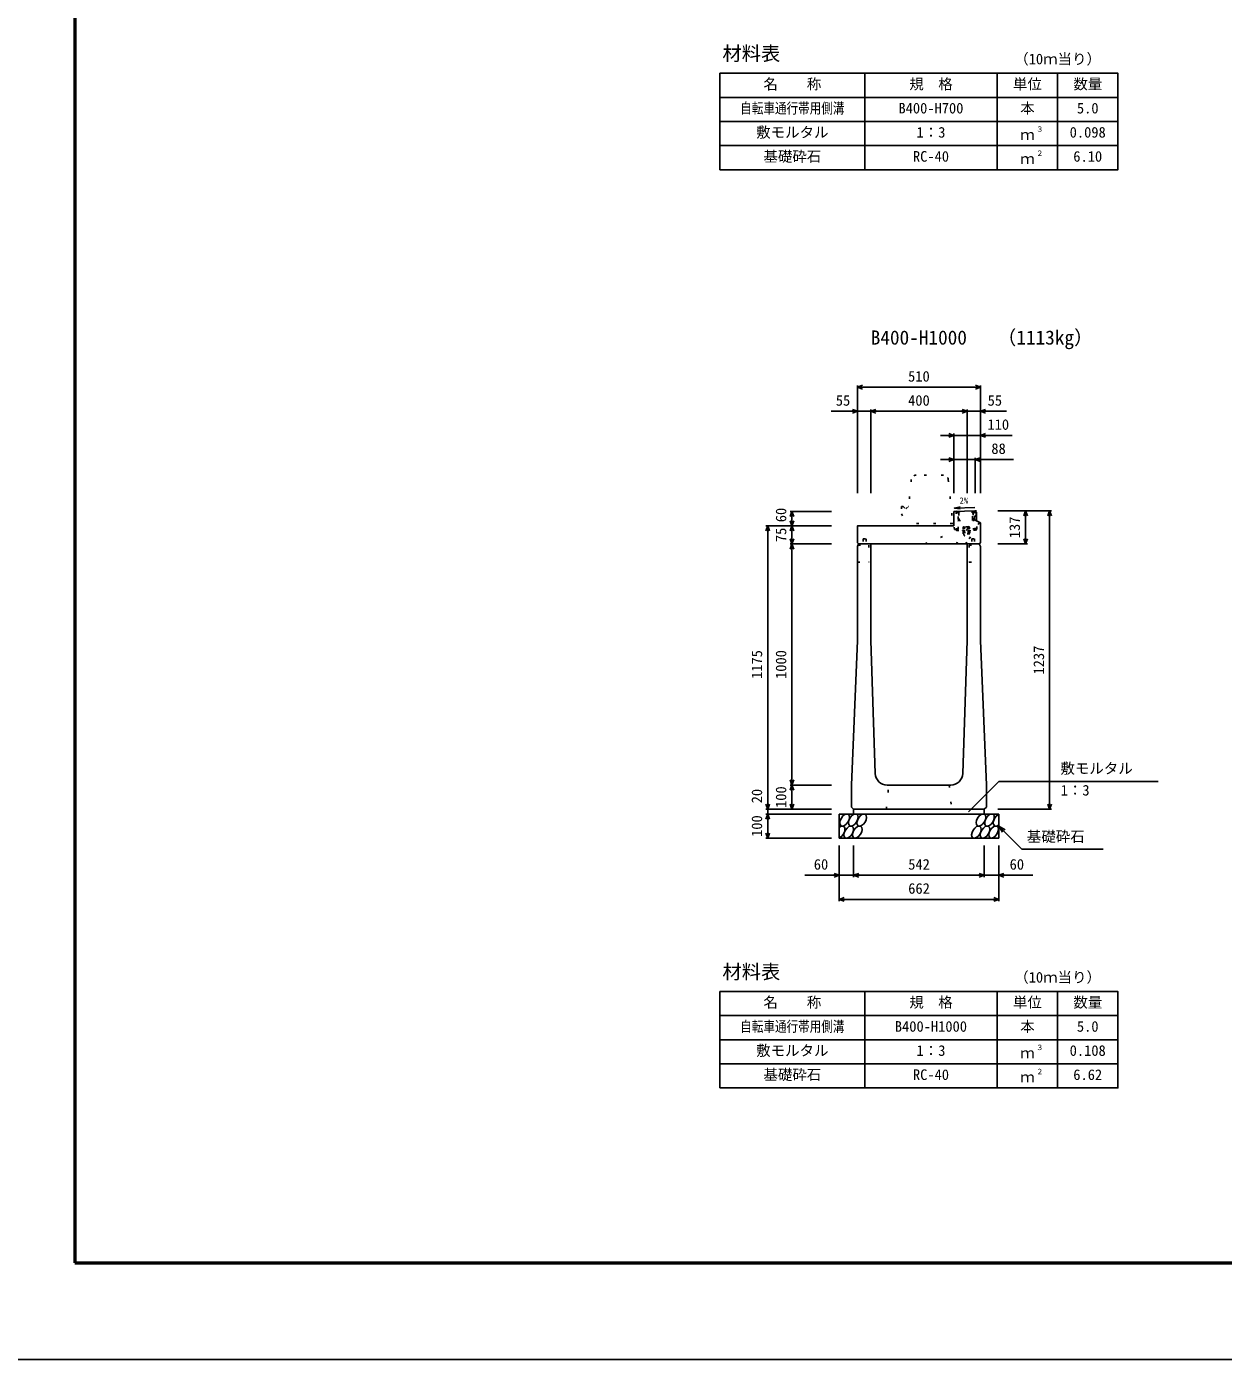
# Model space of a CAD drawing. Units: millimetres, scale not verified. Extents: x -12600 to 12600, y -5940 to 5940.
# Drawn here: x -4000 to 962, y -5940 to -413 of the extents above; entities that cross this region are included whole.
import ezdxf
from ezdxf.enums import TextEntityAlignment as Align

# ---------------------------------------------------------------- set-up
doc = ezdxf.new("R2010")
doc.units = ezdxf.units.MM
doc.header["$LTSCALE"] = 40
doc.linetypes.add('DOTTED', pattern=[1.75, 0.25, -1.5])
for name, color, linetype, lineweight in [('0-0_DIM', 7, 'Continuous', 25), ('0-1_Defpoints', 5, 'Continuous', 25), ('0-2_HATCH', 6, 'Continuous', 25), ('0-3_HYO', 3, 'Continuous', 25), ('0-4_HYO2', 4, 'Continuous', 25), ('0-5_OUTLINE', 3, 'Continuous', 25), ('0-6_OUTLINE2', 4, 'DOTTED', 25), ('0-7_TXT', 7, 'Continuous', 25), ('0-8_WAKU', 3, 'Continuous', 25)]:
    doc.layers.add(name, color=color, linetype=linetype, lineweight=lineweight)
doc.styles.add('ＭＳ ゴシック', font='')
doc.styles.get('ＭＳ ゴシック').set_extended_font_data('MS Gothic')

msp = doc.modelspace()

# ---------------------------------------------------------------- linework, layer by layer
at = {"layer": '0-0_DIM'}
for p, q in [((-555, -1901.04), (-555, -2348.54)), ((-45, -1908.54), (-555, -1908.54)), ((-45, -1901.04), (-45, -2348.54)), ((-663.38, -2008.54), (-555, -2008.54)), ((-500, -2008.54), (-555, -2008.54)), ((-500, -2001.04), (-500, -2348.54)), ((-500, -2008.54), (-100, -2008.54)), ((-100, -2001.04), (-100, -2348.54)), ((-100, -2008.54), (-45, -2008.54)), ((63.38, -2008.54), (-45, -2008.54)), ((-210, -2108.54), (-155, -2108.54)), ((-155, -2101.04), (-155, -2348.54)), ((-155, -2108.54), (-45, -2108.54)), ((86.52, -2108.54), (-45, -2108.54)), ((-155, -2208.54), (-210, -2208.54)), ((-155, -2208.54), (-67, -2208.54)), ((-67, -2201.04), (-67, -2348.54)), ((91.78, -2208.54), (-67, -2208.54)), ((-834.5, -2423.54), (-662, -2423.54)), ((-827, -2423.54), (-827, -2483.54)), ((249.5, -2421.54), (27, -2421.54)), ((142, -2421.54), (142, -2558.54)), ((242, -2421.54), (242, -3658.54)), ((-934.5, -2483.54), (-662, -2483.54)), ((-927, -2483.54), (-927, -3658.54)), ((-827, -2558.54), (-827, -2483.54)), ((-834.5, -2558.54), (-662, -2558.54)), ((-827, -2558.54), (-827, -3558.54)), ((149.5, -2558.54), (27, -2558.54)), ((-834.5, -3558.54), (-662, -3558.54)), ((-827, -3558.54), (-827, -3658.54)), ((-95.23, -3669.35), (31, -3543.11)), ((31, -3543.11), (692.46, -3543.11)), ((-934.5, -3658.54), (-662, -3658.54)), ((-934.5, -3678.54), (-662, -3678.54)), ((-927, -3658.54), (-927, -3678.54)), ((-927, -3678.54), (-927, -3778.54)), ((249.5, -3658.54), (27, -3658.54)), ((31, -3728.54), (126.76, -3824.29)), ((31, -3728.54), (56.98, -3743.54)), ((31, -3728.54), (46, -3754.52)), ((-934.5, -3778.54), (-662, -3778.54)), ((-631, -4039.9), (-631, -3808.54)), ((-571, -3939.9), (-571, -3808.54)), ((-29, -3939.9), (-29, -3808.54)), ((31, -4039.9), (31, -3808.54)), ((126.76, -3824.29), (464.31, -3824.29)), ((-631, -3932.4), (-772.79, -3932.4)), ((-631, -3932.4), (-571, -3932.4)), ((-571, -3932.4), (-29, -3932.4)), ((31, -3932.4), (-29, -3932.4)), ((31, -3932.4), (172.79, -3932.4)), ((-631, -4032.4), (31, -4032.4))]:
    msp.add_line(p, q, dxfattribs=at)
for points in [[(-533.86, -1916.23), (-555, -1908.54), (-533.86, -1900.84)], [(-66.14, -1900.84), (-45, -1908.54), (-66.14, -1916.23)], [(-576.14, -2000.84), (-555, -2008.54), (-576.14, -2016.23)], [(-478.86, -2016.23), (-500, -2008.54), (-478.86, -2000.84)], [(-121.14, -2000.84), (-100, -2008.54), (-121.14, -2016.23)], [(-23.86, -2000.84), (-45, -2008.54), (-23.86, -2016.23)], [(-176.14, -2100.84), (-155, -2108.54), (-176.14, -2116.23)], [(-23.86, -2100.84), (-45, -2108.54), (-23.86, -2116.23)], [(-176.14, -2200.84), (-155, -2208.54), (-176.14, -2216.23)], [(-45.86, -2200.84), (-67, -2208.54), (-45.86, -2216.23)], [(-834.7, -2444.68), (-827, -2423.54), (-819.3, -2444.68)], [(134.3, -2442.68), (142, -2421.54), (149.7, -2442.68)], [(234.3, -2442.68), (242, -2421.54), (249.7, -2442.68)], [(-919.3, -2504.68), (-927, -2483.54), (-934.7, -2504.68)], [(-819.3, -2462.39), (-827, -2483.54), (-834.7, -2462.39)], [(-834.7, -2504.68), (-827, -2483.54), (-819.3, -2504.68)], [(-834.7, -2537.39), (-827, -2558.54), (-819.3, -2537.39)], [(134.3, -2537.39), (142, -2558.54), (149.7, -2537.39)], [(-834.7, -2579.68), (-827, -2558.54), (-819.3, -2579.68)], [(-819.3, -3537.39), (-827, -3558.54), (-834.7, -3537.39)], [(-834.7, -3579.68), (-827, -3558.54), (-819.3, -3579.68)], [(-919.3, -3637.39), (-927, -3658.54), (-934.7, -3637.39)], [(-819.3, -3637.39), (-827, -3658.54), (-834.7, -3637.39)], [(234.3, -3637.39), (242, -3658.54), (249.7, -3637.39)], [(-919.3, -3699.68), (-927, -3678.54), (-934.7, -3699.68)], [(-919.3, -3757.39), (-927, -3778.54), (-934.7, -3757.39)], [(-652.14, -3924.71), (-631, -3932.4), (-652.14, -3940.1)], [(-549.86, -3940.1), (-571, -3932.4), (-549.86, -3924.71)], [(-50.14, -3924.71), (-29, -3932.4), (-50.14, -3940.1)], [(52.14, -3924.71), (31, -3932.4), (52.14, -3940.1)], [(-609.86, -4040.1), (-631, -4032.4), (-609.86, -4024.71)], [(9.86, -4024.71), (31, -4032.4), (9.86, -4040.1)]]:
    msp.add_lwpolyline(points, dxfattribs=at)
at = {"layer": '0-1_Defpoints'}
msp.add_lwpolyline([(-4200, -5940), (12600, -5940), (12600, 5940), (-4200, 5940)], close=True, dxfattribs=at)
at = {"layer": '0-2_HATCH', "linetype": 'DOTTED'}
for p, q in [((-66.07, -2501.72), (-67.72, -2421.74)), ((-137.68, -2497.19), (-138.54, -2455.2)), ((-138.4, -2462.2), (-73.41, -2460.86)), ((-93.26, -2486.9), (-114.5, -2487.34)), ((-91.13, -2488.39), (-93.26, -2486.9)), ((-73.56, -2453.86), (-72.69, -2495.85)), ((-60.18, -2496.6), (-60.86, -2463.35)), ((-144.16, -2498.32), (-153.16, -2498.51)), ((-66.2, -2495.72), (-144.18, -2497.32)), ((-120.06, -2502.83), (-87.07, -2502.15)), ((-117.13, -2516.77), (-117.39, -2504.27)), ((-89.42, -2516.2), (-117.13, -2516.77)), ((-114.5, -2487.34), (-116.96, -2489.26)), ((-116.81, -2496.76), (-116.96, -2489.26)), ((-90.57, -2496.22), (-116.81, -2496.76)), ((-116.57, -2488.91), (-114.5, -2487.34)), ((-110.56, -2496.63), (-110.72, -2489.13)), ((-110.46, -2504.13), (-110.2, -2516.63)), ((-96.81, -2496.35), (-96.97, -2488.85)), ((-96.61, -2503.85), (-96.35, -2516.34)), ((-90.57, -2496.22), (-90.72, -2488.72)), ((-89.68, -2503.7), (-89.42, -2516.2)), ((-87.07, -2502.15), (-87.04, -2503.65)), ((-66.18, -2496.72), (-60.18, -2496.6))]:
    msp.add_line(p, q, dxfattribs=at)
at = {"layer": '0-2_HATCH'}
msp.add_line((-61.4, -2436.98), (-60.86, -2463.35), dxfattribs=at)
at = {"layer": '0-2_HATCH', "linetype": 'DOTTED'}
for points in [[(-153.16, -2498.51), (-154.7, -2423.52), (-145.7, -2423.34)], [(-145.7, -2423.34), (-144.06, -2503.32), (-66.07, -2501.72)], [(-138.54, -2455.2), (-137.54, -2455.18), (-138.04, -2431.18), (-139.04, -2431.2), (-139.18, -2424.21), (-74.2, -2422.87)], [(-134.18, -2424.1), (-134.04, -2431.1), (-135.04, -2431.12), (-134.55, -2455.12), (-133.55, -2455.1), (-133.4, -2462.09)], [(-78.41, -2460.96), (-78.56, -2453.96), (-77.56, -2453.94), (-78.05, -2429.95), (-79.05, -2429.97), (-79.19, -2422.97)], [(-74.2, -2422.87), (-74.05, -2429.87), (-75.05, -2429.89), (-74.56, -2453.88), (-73.56, -2453.86)], [(-61.4, -2436.98), (-61.72, -2421.61), (-67.72, -2421.74)], [(-87.04, -2503.65), (-120.03, -2504.33), (-120.06, -2502.83)]]:
    msp.add_lwpolyline(points, dxfattribs=at)
for centre, radius, start, end in [((-113.77, -2492.48), 4.53, 47.57461, 134.78335), ((-103.28, -2516.49), 11, 181.1783, 1.1783), ((-103.47, -2507.27), 19.53, 70.56972, 111.78823), ((-93.78, -2492.07), 4.53, 47.57461, 134.78335)]:
    msp.add_arc(centre, radius, start, end, dxfattribs=at)
at = {"layer": '0-2_HATCH'}
for centre in [(-608.11, -3703.54), (-572.63, -3703.54), (-537.16, -3703.54), (-42.95, -3703.54), (-7.48, -3703.54), (-591.23, -3753.54), (-555.75, -3753.54), (-61.55, -3753.54), (-26.07, -3753.54), (9.41, -3753.54)]:
    msp.add_ellipse(centre, major_axis=(14.54, 23.54), ratio=0.5792, dxfattribs=at)
for centre, start_param, end_param in [((28, -3703.54), 0.6666252, 4.1103269), ((-626.7, -3753.54), 3.7419964, 7.318141)]:
    msp.add_ellipse(centre, major_axis=(14.54, 23.54), ratio=0.5792, start_param=start_param, end_param=end_param, dxfattribs=at)
at = {"layer": '0-3_HYO'}
for p, q in [((-525, -606.64), (-525, -1006.64)), ((25, -606.64), (25, -1006.64)), ((275, -606.64), (275, -1006.64)), ((-1125, -706.64), (525, -706.64)), ((-525, -4414.63), (-525, -4814.63)), ((25, -4414.63), (25, -4814.63)), ((275, -4414.63), (275, -4814.63)), ((-1125, -4514.63), (525, -4514.63))]:
    msp.add_line(p, q, dxfattribs=at)
for points in [[(-1125, -1006.64), (525, -1006.64), (525, -606.64), (-1125, -606.64)], [(-1125, -4814.63), (525, -4814.63), (525, -4414.63), (-1125, -4414.63)]]:
    msp.add_lwpolyline(points, close=True, dxfattribs=at)
at = {"layer": '0-4_HYO2'}
for p, q in [((-1125, -806.64), (525, -806.64)), ((-1125, -906.64), (525, -906.64)), ((-1125, -4614.63), (525, -4614.63)), ((-1125, -4714.63), (525, -4714.63))]:
    msp.add_line(p, q, dxfattribs=at)
at = {"layer": '0-5_OUTLINE', "linetype": 'DOTTED'}
for p, q in [((-331.81, -2291.59), (-343, -2403.54)), ((-198.1, -2273.54), (-311.9, -2273.54)), ((-178.2, -2291.55), (-160, -2473.54)), ((-373, -2403.54), (-373, -2433.54)), ((-373, -2403.54), (-365, -2403.54)), ((-373, -2433.54), (-350, -2473.54)), ((-160, -2473.54), (-350, -2473.54))]:
    msp.add_line(p, q, dxfattribs=at)
at = {"layer": '0-5_OUTLINE'}
for p, q in [((-155, -2423.54), (-67, -2421.72)), ((-155, -2483.54), (-155, -2423.54)), ((-67, -2421.72), (-61, -2427.6)), ((-61, -2427.6), (-61, -2436.53)), ((-45, -2471.6), (-70, -2458.6)), ((-45, -2471.6), (-45, -2553.54)), ((-550, -2558.54), (-555, -2553.54)), ((-555, -2568.54), (-550, -2558.54)), ((-555, -2958.54), (-555, -2568.54)), ((-550, -2558.54), (-50, -2558.54)), ((-500, -2558.54), (-500, -2958.54)), ((-100, -2558.54), (-100, -2958.54)), ((-50, -2558.54), (-45, -2553.54)), ((-45, -2568.54), (-50, -2558.54)), ((-45, -2958.54), (-45, -2568.54)), ((-555, -2958.54), (-580, -3558.54)), ((-500, -2958.54), (-481.61, -3510.2)), ((-100, -2958.54), (-118.39, -3510.2)), ((-45, -2958.54), (-20, -3558.54)), ((-580, -3649.54), (-580, -3558.54)), ((-431.64, -3558.54), (-168.36, -3558.54)), ((-20, -3649.54), (-20, -3558.54)), ((-631, -3678.54), (31, -3678.54)), ((-631, -3778.54), (-631, -3678.54)), ((-571, -3658.54), (-580, -3649.54)), ((-571, -3658.54), (-571, -3678.54)), ((-29, -3658.54), (-29, -3678.54)), ((31, -3778.54), (31, -3678.54)), ((-631, -3778.54), (31, -3778.54))]:
    msp.add_line(p, q, dxfattribs=at)
at = {"layer": '0-5_OUTLINE', "linetype": 'DOTTED'}
msp.add_lwpolyline([(-365, -2403.54), (-355, -2413.54), (-345, -2403.54), (-343, -2403.54)], dxfattribs=at)
at = {"layer": '0-5_OUTLINE'}
for points in [[(-555, -2553.54), (-555, -2483.54), (-155, -2483.54)], [(-61, -2436.53), (-70, -2446.53), (-70, -2458.6)], [(-571, -3658.54), (-29, -3658.54), (-20, -3649.54)]]:
    msp.add_lwpolyline(points, dxfattribs=at)
at = {"layer": '0-5_OUTLINE', "linetype": 'DOTTED'}
for centre, start, end in [((-311.9, -2293.54), 90, 174.40835), ((-198.1, -2293.54), 4.08463, 90)]:
    msp.add_arc(centre, 20, start, end, dxfattribs=at)
at = {"layer": '0-5_OUTLINE'}
for centre, start, end in [((-431.64, -3508.54), 181.90915, 270), ((-168.36, -3508.54), 270, 358.09085)]:
    msp.add_arc(centre, 50, start, end, dxfattribs=at)
at = {"layer": '0-6_OUTLINE2'}
for p, q in [((-146.21, -2558.54), (-70, -2458.6)), ((-48.67, -2469.69), (-105.81, -2558.54)), ((-531, -2538.04), (-519, -2538.04)), ((-531, -2538.04), (-531, -2563.04)), ((-519, -2538.04), (-519, -2563.04)), ((-275.43, -2558.54), (-144.06, -2503.32)), ((-107.2, -2558.54), (-60.19, -2496.6)), ((-81, -2538.04), (-69, -2538.04)), ((-81, -2538.04), (-81, -2563.04)), ((-69, -2538.04), (-69, -2563.04)), ((-552.25, -2563.04), (-508, -2563.04)), ((-508, -2563.04), (-508, -2633.54)), ((-92, -2563.04), (-92, -2633.54)), ((-92, -2563.04), (-47.75, -2563.04)), ((-555, -2633.54), (-508, -2633.54)), ((-92, -2633.54), (-45, -2633.54)), ((-435, -3658.54), (-425, -3558.54)), ((-175, -3558.54), (-165, -3658.54))]:
    msp.add_line(p, q, dxfattribs=at)
at = {"layer": '0-7_TXT'}
msp.add_line((-153.28, -2409.6), (-129.56, -2413.28), dxfattribs=at)
msp.add_lwpolyline([(-68.72, -2407.86), (-153.28, -2409.6), (-129.74, -2404.95)], dxfattribs=at)
at = {"layer": '0-8_WAKU', "lineweight": 50}
msp.add_lwpolyline([(-3800, -5540), (12200, -5540), (12200, 5540), (-3800, 5540)], close=True, dxfattribs=at)

# ---------------------------------------------------------------- texts
at = {"layer": '0-0_DIM', "style": 'ＭＳ ゴシック'}
for s, p in [('510', (-345, -1898.54)), ('55', (-644.84, -1998.54)), ('400', (-345, -1998.54)), ('55', (-15.16, -1998.54)), ('110', (-15.98, -2098.54)), ('88', (0.19, -2198.54)), ('敷モルタル', (286.6, -3524.38)), ('1：3', (287.6, -3615.07)), ('基礎砕石', (147.32, -3807.12)), ('60', (-736, -3922.4)), ('542', (-344.47, -3922.4)), ('60', (76, -3922.4)), ('662', (-344.47, -4022.4))]:
    msp.add_text(s, height=43.99, dxfattribs=at).set_placement(p, align=Align.BOTTOM_LEFT)
for s, p in [('60', (-837, -2468.54)), ('137', (132, -2535.04)), ('75', (-837, -2551.04)), ('1237', (232, -3100.04)), ('1175', (-937, -3118.54)), ('1000', (-837, -3118.54)), ('20', (-937, -3634.22)), ('100', (-837, -3653.54)), ('100', (-937, -3773.54))]:
    msp.add_text(s, height=43.99, rotation=90, dxfattribs=at).set_placement(p, align=Align.BOTTOM_LEFT)
at = {"layer": '0-7_TXT', "style": 'ＭＳ ゴシック'}
for s, height, p in [('材料表', 58.65, (-1115, -571.64)), ('（10ｍ当り）', 43.99, (95, -582.64)), ('名\u3000\u3000称', 43.99, (-945, -686.64)), ('規\u3000格', 43.99, (-340, -686.64)), ('単位', 43.99, (90, -686.64)), ('数量', 43.99, (340, -686.64)), ('B400-H700', 43.99, (-385, -786.64)), ('本', 43.99, (120, -786.64)), ('5.0', 43.99, (355, -786.64)), ('敷モルタル', 43.99, (-975, -886.64)), ('３', 21.99, (185.54, -856.27)), ('1：3', 43.99, (-310, -886.64)), ('ｍ', 43.99, (120, -896.64)), ('0.098', 43.99, (325, -886.64)), ('基礎砕石', 43.99, (-945, -986.64)), ('RC-40', 43.99, (-325, -986.64)), ('２', 21.99, (185.54, -956.27)), ('6.10', 43.99, (340, -986.64)), ('ｍ', 43.99, (120, -996.64)), ('B400-H1000', 58.65, (-500, -1749.56)), ('（1113kg）', 58.65, (23.7, -1749.56)), ('2%', 26.39, (-131.82, -2399.79)), ('材料表', 58.65, (-1115, -4379.62)), ('（10ｍ当り）', 43.99, (95, -4390.63)), ('名\u3000\u3000称', 43.99, (-945, -4494.63)), ('規\u3000格', 43.99, (-340, -4494.63)), ('単位', 43.99, (90, -4494.63)), ('数量', 43.99, (340, -4494.63)), ('本', 43.99, (120, -4594.63)), ('B400-H1000', 43.99, (-400, -4594.63)), ('5.0', 43.99, (355, -4594.63)), ('敷モルタル', 43.99, (-975, -4694.63)), ('1：3', 43.99, (-310, -4694.63)), ('３', 21.99, (185.54, -4664.26)), ('0.108', 43.99, (325, -4694.63)), ('ｍ', 43.99, (120, -4704.63)), ('基礎砕石', 43.99, (-945, -4794.63)), ('RC-40', 43.99, (-325, -4794.63)), ('２', 21.99, (185.54, -4764.26)), ('6.62', 43.99, (340, -4794.63)), ('ｍ', 43.99, (120, -4804.63))]:
    msp.add_text(s, height=height, dxfattribs=at).set_placement(p, align=Align.BOTTOM_LEFT)
at = {"layer": '0-7_TXT', "style": 'ＭＳ ゴシック', "width": 0.8}
for p in [(-1041, -786.64), (-1041, -4594.63)]:
    msp.add_text('自転車通行帯用側溝', height=43.99, dxfattribs=at).set_placement(p, align=Align.BOTTOM_LEFT)

doc.saveas('drawing.dxf')
